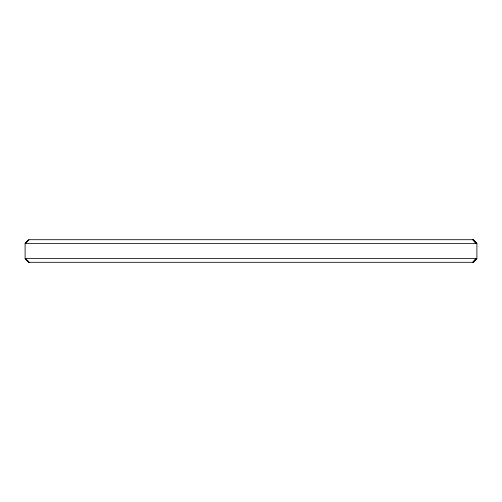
<?xml version="1.0" encoding="UTF-8"?>
<svg xmlns="http://www.w3.org/2000/svg" width="502" height="502" viewBox="0 0 502 502"><rect width="100%" height="100%" fill="white"/><g stroke="black" fill="none" stroke-linecap="round" stroke-linejoin="round"><path stroke-width="0.75" d="M475.381 259.07L472.846 262.295L476.624 258.53L473.135 262.295L28.865 262.295L25.1 258.53L25.1 243.47L28.865 239.705L473.135 239.705L476.9 243.47L476.9 258.53L473.135 262.295M28.865 239.705L25.376 243.47L28.614 240.245M25.1 243.47L476.9 243.47M25.1 258.53L476.9 258.53M29.154 262.295L25.376 258.53L28.865 262.295M473.135 239.705L476.624 243.47L472.846 239.705L475.381 242.93"/></g></svg>
